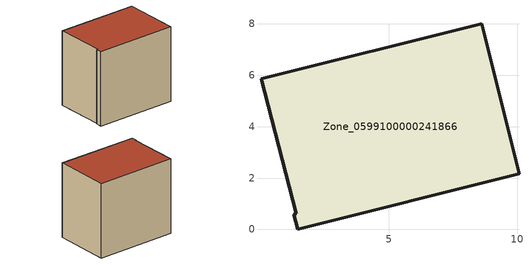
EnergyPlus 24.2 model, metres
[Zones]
Zone_0599100000241866
 floor ground (C_G): 1.46,0 1.31,0.6 1.41,0.6 0.03,5.85 8.61,8 10.06,2.16 z0
 wall outside (C_F): 10.06,2.16 8.61,8 0.03,5.85 1.41,0.6 1.31,0.6 1.46,0 10.06,2.16 z0:8.11
 roof outside (C_R): 1.31,0.6 1.46,0 10.06,2.16 8.61,8 0.03,5.85 1.41,0.6 z8.11
[BUILDING]
Pand.0599100000241866: North Axis=0; Terrain=City; Loads Convergence Tolerance Value=0.04; Temperature Convergence Tolerance Value=0.4; Solar Distribution=FullExterior; Maximum Number of Warmup Days=25; Minimum Number of Warmup Days=1
[Site:Location]
Rotterdam.The.Hague.AP_ZH_NLD Design_Conditions: Latitude=51.96; Longitude=4.45; Time Zone=1; Elevation=-4.5
[SITE:GROUNDTEMPERATURE:BUILDINGSURFACE]
18, 18, 18, 18, 18, 18, 18, 18, 18, 18, 18, 18
[MATERIAL] Thermal Absorptance=0.9; Solar Absorptance=0.7; Visible Absorptance=0.7
Name | Roughness | Thickness | Conductivity | Density | Specific Heat
G.TI.1965-1974 | MediumSmooth | 0.15 | 0.882353 | 540 | 1210
F.TI.1965-1974 | Rough | 0.3 | 0.697674 | 1920 | 840
R.TI.1965-1974 | MediumRough | 0.2 | 0.232558 | 1500 | 1000
[CONSTRUCTION]
C_G: G.TI.1965-1974
C_F: F.TI.1965-1974
C_R: R.TI.1965-1974
[ZONE]
Zone_0599100000241866: Type=1; Multiplier=1; Ceiling Height=Autocalculate; Volume=Autocalculate; Floor Area=autocalculate; Part of Total Floor Area=Yes
[ZONEINFILTRATION:DESIGNFLOWRATE]
Infil_Zone_0599100000241866: Zone or ZoneList or Space or SpaceList=Zone_0599100000241866; Schedule=AlwaysOn; Design Flow Rate Calculation Method=Flow/Area; Flow Rate per Floor Area=0.003; Constant Term Coefficient=1; Temperature Term Coefficient=0; Velocity Term Coefficient=0; Velocity Squared Term Coefficient=0
[HVACTEMPLATE:ZONE:IDEALLOADSAIRSYSTEM]
Zone_0599100000241866: Maximum Heating Supply Air Temperature=50; Minimum Cooling Supply Air Temperature=13; Maximum Heating Supply Air Humidity Ratio=0.0156; Minimum Cooling Supply Air Humidity Ratio=0.0077; Heating Limit=NoLimit; Cooling Limit=NoLimit; Dehumidification Control Type=ConstantSensibleHeatRatio; Cooling Sensible Heat Ratio=0.7; Dehumidification Setpoint=60; Humidification Control Type=None; Humidification Setpoint=30; Outdoor Air Method=None; Outdoor Air Flow Rate per Person=0.00944; Outdoor Air Flow Rate per Zone Floor Area=0; Outdoor Air Flow Rate per Zone=0; Demand Controlled Ventilation Type=None; Outdoor Air Economizer Type=NoEconomizer; Heat Recovery Type=None; Sensible Heat Recovery Effectiveness=0.7; Latent Heat Recovery Effectiveness=0.65
[ZONECONTROL:THERMOSTAT]
ThermostatControl_Zone_0599100000241866: Zone or ZoneList=Zone_0599100000241866; Control Type Schedule=DualSetpointControlType; Control 1=Thermostat_Zone_0599100000241866; Temperature Difference Between Cutout And Setpoint=0
[THERMOSTATSETPOINT:DUALSETPOINT]
Thermostat_Zone_0599100000241866: Heating Setpoint Temperature Schedule=HeatingSetpoint_Zone_0599100000241866; Cooling Setpoint Temperature Schedule=CoolingSetpoint_Zone_0599100000241866
[SCHEDULE:COMPACT]
HeatingSetpoint_Zone_0599100000241866: Through: 12/31, For: AllDays, Until: 24:00, 21
CoolingSetpoint_Zone_0599100000241866: Through: 12/31, For: AllDays, Until: 24:00, 24
DualSetpointControlType: Through: 12/31, For: AllDays, Until: 24:00, 4
AlwaysOn: Through: 12/31, For: AllDays, Until: 24:00, 1
